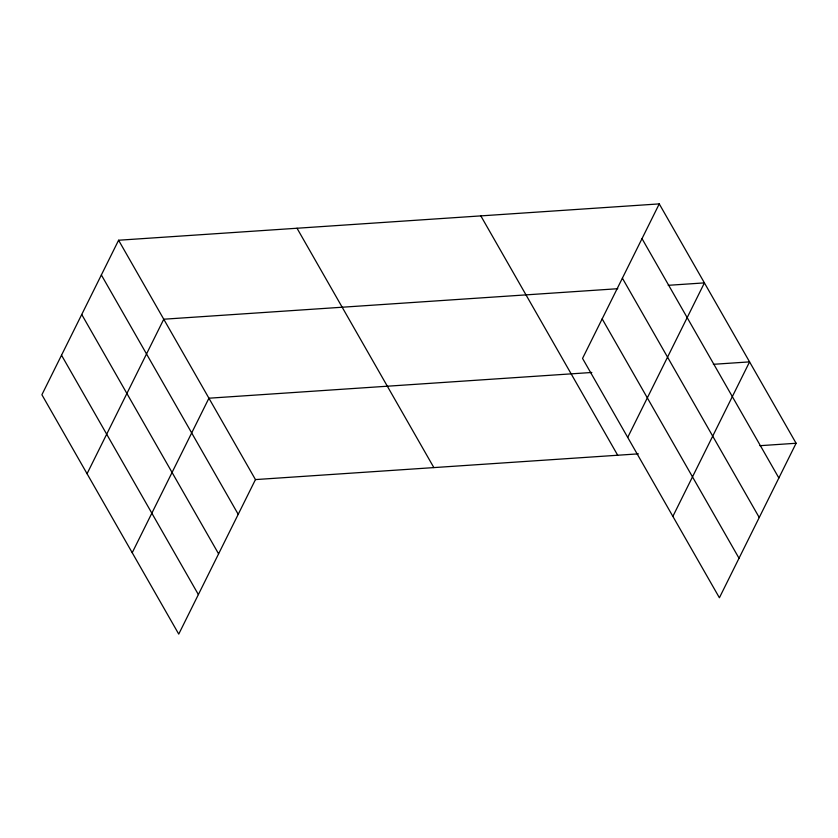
<?xml version="1.0" encoding="UTF-8"?>
<svg xmlns="http://www.w3.org/2000/svg" width="838" height="838" viewBox="0 0 838 838"><rect width="100%" height="100%" fill="white"/><g stroke="black" fill="none" stroke-linecap="round" stroke-linejoin="round"><path stroke-width="1.26" d="M118.598 240.234L41.9 394.74L178.745 634.104L255.454 479.587L118.598 240.234L659.255 203.896L796.1 443.26L719.402 597.766L582.546 358.413L659.255 203.896M87.058 473.732L163.766 319.215L617.784 288.712M132.226 552.713L208.924 398.207L591.838 372.47M627.714 437.405L704.412 282.888L668.211 285.318M672.872 516.386L749.57 361.88L713.368 364.31M255.454 479.587L638.367 453.85M759.898 445.69L796.1 443.26M642.013 238.631L778.858 477.985M622.383 278.164L759.238 517.517M602.166 318.89L739.022 558.244M480.834 215.89L617.69 455.244M297.019 228.24L433.864 467.594M101.356 274.958L238.212 514.312M81.736 314.491L218.592 553.845M61.52 355.218L198.376 594.571"/></g></svg>
